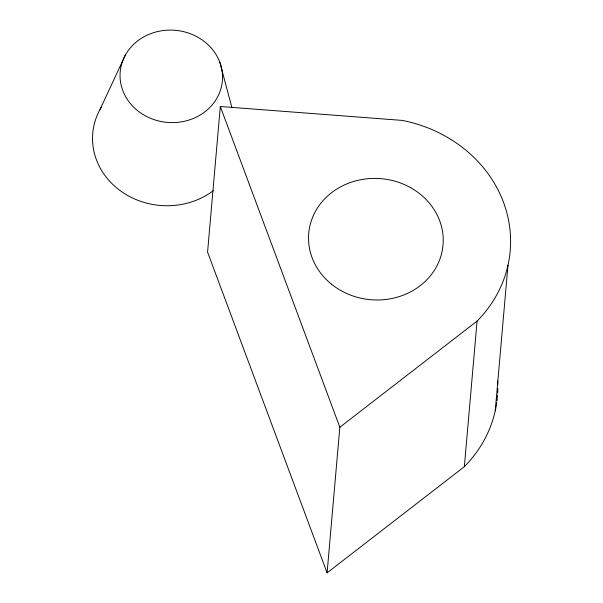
<?xml version="1.0" encoding="UTF-8"?>
<svg xmlns="http://www.w3.org/2000/svg" width="603" height="603" viewBox="0 0 603 603"><rect width="100%" height="100%" fill="white"/><g stroke="black" fill="none" stroke-linecap="round" stroke-linejoin="round"><path stroke-width="0.9" d="M464.34 466.707L477.079 321.098A134.823 121.482 5 0 0 402.291 120.412L220.314 106.512L207.575 252.122L327.097 572.85L464.34 466.707A134.823 121.482 5 0 0 496.751 402.548M327.097 572.85L339.836 427.241L220.314 106.512M495.244 410.801L507.982 265.192M100.113 109.309L125.341 55.107M339.836 427.241L477.079 321.098M219.839 62.328L231.959 107.801M497.694 381.028A134.823 121.482 5 0 1 497.837 384.752M497.852 388.505A134.823 121.482 5 0 1 497.686 393.201M497.565 395.078A134.823 121.482 5 0 1 497 400.686M213.243 190.729A73.272 66.021 5 0 1 119.56 190.179A73.272 66.021 5 0 1 101.5 106.927M331.409 284.126A67.408 60.745 5 0 0 441.931 252.19A67.408 60.745 5 0 0 354.285 181.262A67.408 60.745 5 0 0 331.409 284.126M137.454 110.545A51.293 46.22 5 0 0 221.55 86.252A51.293 46.22 5 0 0 154.858 32.276A51.293 46.22 5 0 0 137.454 110.545"/></g></svg>
